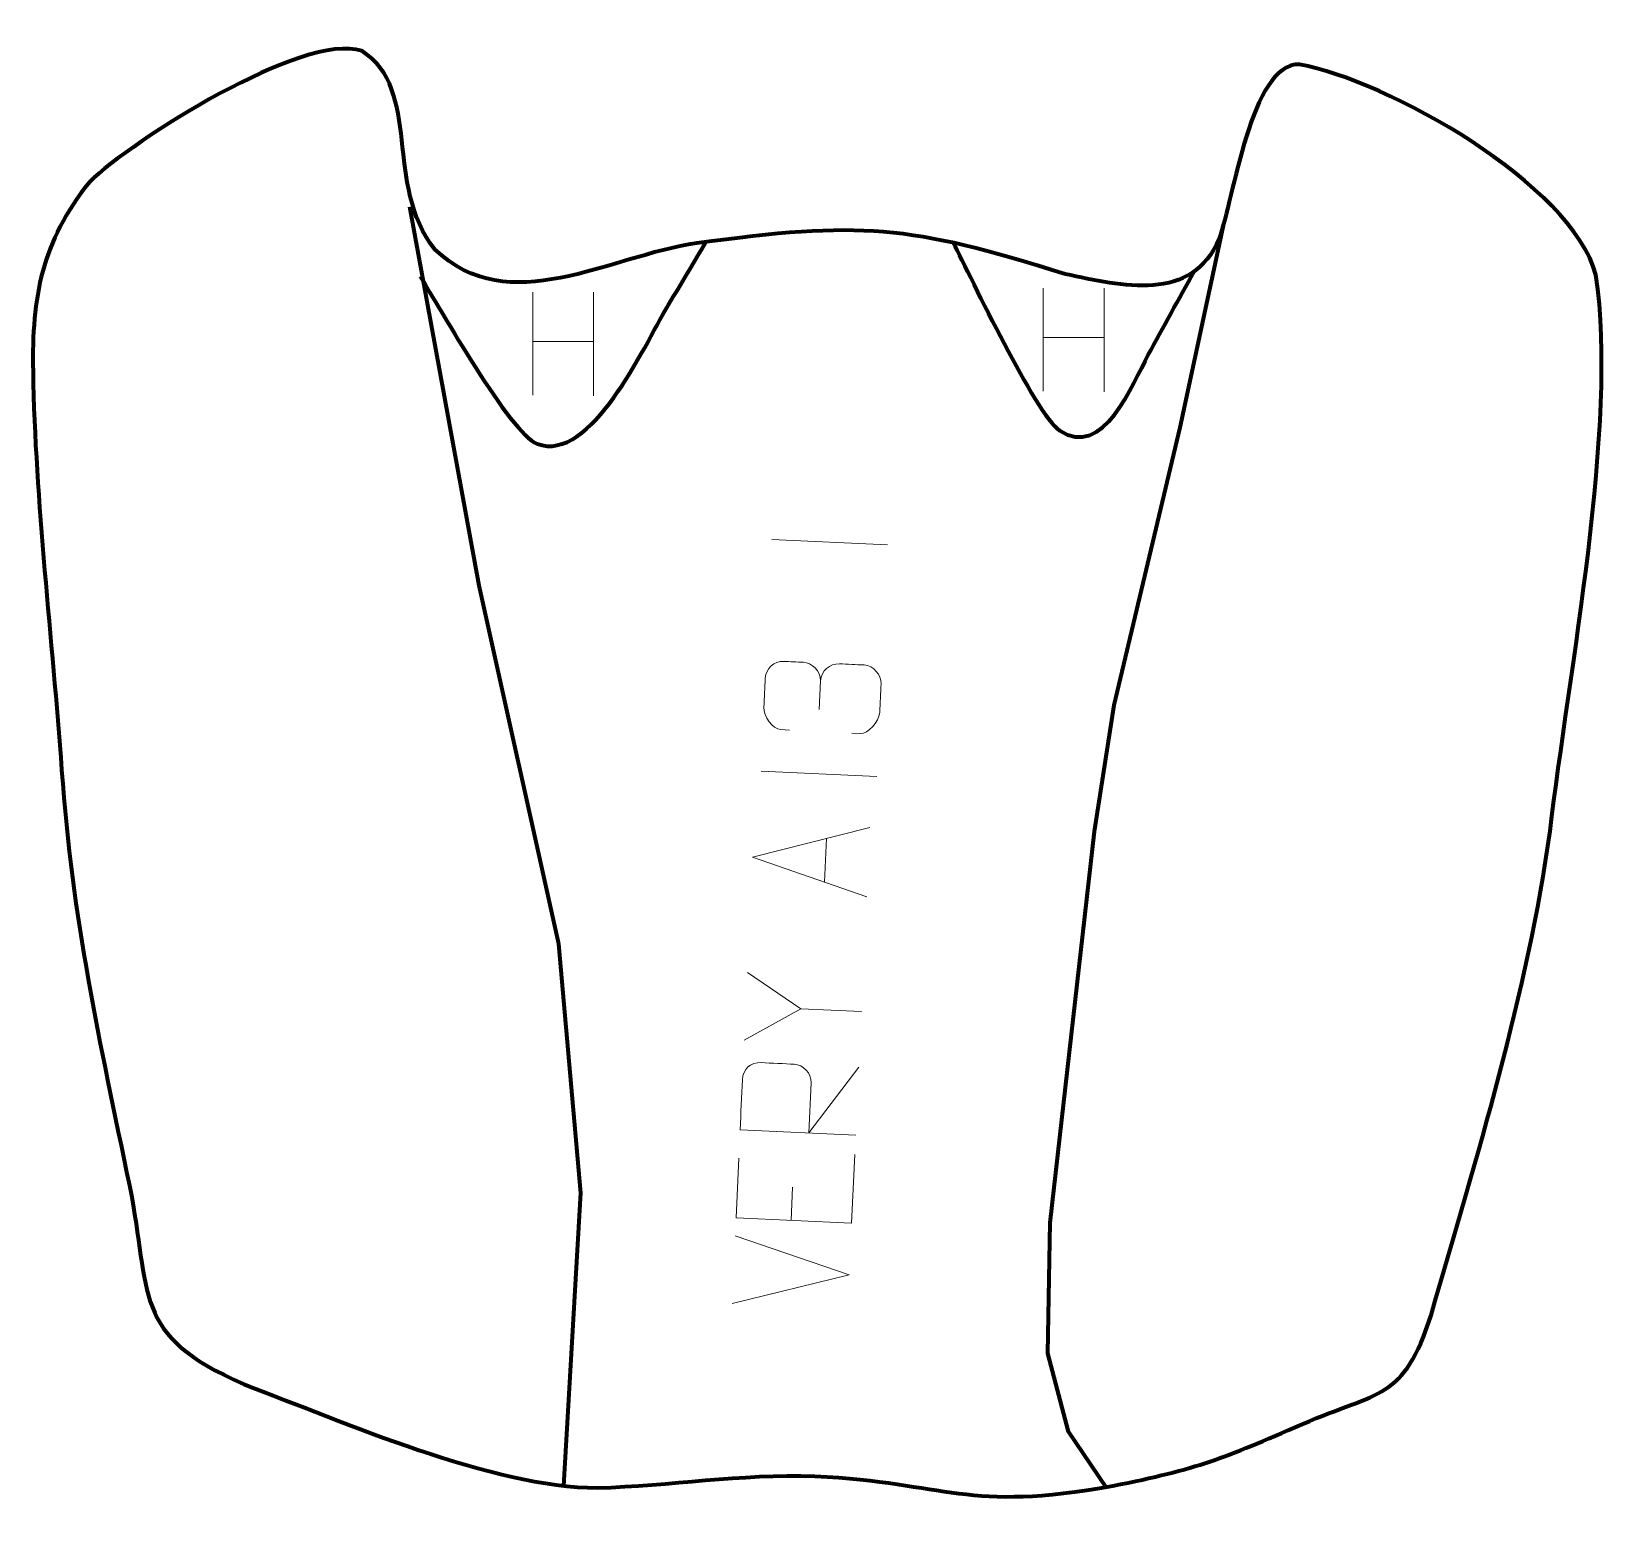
# Model space of a CAD drawing. Header units: millimetres. Extents: x -390 to -48, y 300 to 619.
import ezdxf

# ---------------------------------------------------------------- set-up
doc = ezdxf.new("R2010")
doc.units = ezdxf.units.MM
doc.header["$MEASUREMENT"] = 0
doc.layers.add('layer 2', color=7, linetype='Continuous')
doc.layers.add('layer 3', color=7, linetype='Continuous')

msp = doc.modelspace()

# ---------------------------------------------------------------- linework, layer by layer
at = {"layer": 'layer 2', "color": 142, "lineweight": 158}
for points, knots in [([(-308.7161, 581.6278), (-308.7161, 581.6278), (-293.7672, 500.0038), (-293.7672, 500.0038), (-293.7672, 500.0038), (-293.7672, 500.0038), (-276.5693, 422.7454), (-276.5693, 422.7454), (-276.5693, 422.7454), (-276.5693, 422.7454), (-271.8068, 369.0349), (-271.8068, 369.0349), (-271.8068, 369.0349), (-271.8068, 369.0349), (-275.5003, 305.8935), (-275.5003, 305.8935)], [0, 0, 0, 0, 0.2, 0.2, 0.2, 0.2, 0.4, 0.4, 0.4, 0.4, 0.6, 0.6, 0.6, 0.6, 1, 1, 1, 1]), ([(-133.0727, 578.1989), (-133.0727, 578.1989), (-142.5576, 534.0027), (-142.5576, 534.0027), (-142.5576, 534.0027), (-142.5576, 534.0027), (-156.8451, 474.2069), (-156.8451, 474.2069), (-156.8451, 474.2069), (-156.8451, 474.2069), (-161.0785, 446.9548), (-161.0785, 446.9548), (-161.0785, 446.9548), (-161.0785, 446.9548), (-170.6035, 362.5526), (-170.6035, 362.5526), (-170.6035, 362.5526), (-170.6035, 362.5526), (-171.1326, 334.5068), (-171.1326, 334.5068), (-171.1326, 334.5068), (-171.1326, 334.5068), (-166.6347, 317.5734), (-166.6347, 317.5734), (-166.6347, 317.5734), (-166.6347, 317.5734), (-158.5139, 305.6084), (-158.5139, 305.6084)], [0, 0, 0, 0, 0.125, 0.125, 0.125, 0.125, 0.25, 0.25, 0.25, 0.25, 0.375, 0.375, 0.375, 0.375, 0.5, 0.5, 0.5, 0.5, 0.625, 0.625, 0.625, 0.625, 0.75, 0.75, 0.75, 0.75, 1, 1, 1, 1]), ([(-306.4009, 566.6125), (-302.2239, 559.8789), (-287.0094, 532.7289), (-281.1621, 530.5224), (-281.1621, 530.5224), (-269.5681, 526.1475), (-258.1067, 551.5946), (-253.1366, 559.98), (-253.1366, 559.98), (-253.1366, 559.98), (-252.8264, 560.5033), (-252.8264, 560.5033), (-252.8264, 560.5033), (-250.1202, 565.0138), (-247.4321, 569.5384), (-244.7113, 574.0397)], [0, 0, 0, 0, 0.2, 0.2, 0.2, 0.2, 0.4, 0.4, 0.4, 0.4, 0.6, 0.6, 0.6, 0.6, 1, 1, 1, 1]), ([(-191.4609, 573.8544), (-187.574, 566.3375), (-173.7485, 536.9377), (-168.5291, 533.3997), (-168.5291, 533.3997), (-159.0809, 526.9953), (-152.7983, 543.4205), (-149.4028, 549.6606), (-149.4028, 549.6606), (-146.1314, 555.6728), (-142.8147, 561.6705), (-139.5066, 567.663)], [0, 0, 0, 0, 0.25, 0.25, 0.25, 0.25, 0.5, 0.5, 0.5, 0.5, 1, 1, 1, 1])]:
    msp.add_open_spline(points, degree=3, knots=knots, dxfattribs=at)
at = {"layer": 'layer 2', "color": 250, "lineweight": 9}
for points in [[(-282.114, 563.2054), (-282.114, 563.2054), (-282.114, 541.0127), (-282.114, 541.0127)], [(-268.9983, 563.2054), (-268.9983, 563.2054), (-268.9983, 540.8551), (-268.9983, 540.8551)], [(-172.0416, 564.0741), (-172.0416, 564.0741), (-172.0416, 541.8814), (-172.0416, 541.8814)], [(-158.9259, 564.0741), (-158.9259, 564.0741), (-158.9259, 541.7238), (-158.9259, 541.7238)], [(-282.0965, 552.563), (-282.0965, 552.563), (-268.9983, 552.563), (-268.9983, 552.563)], [(-172.0241, 553.4317), (-172.0241, 553.4317), (-158.9259, 553.4317), (-158.9259, 553.4317)], [(-230.5948, 509.9104), (-230.5948, 509.9104), (-205.6472, 508.7601), (-205.6472, 508.7601)], [(-220.3338, 473.2247), (-220.3338, 473.2247), (-220.0484, 479.4146), (-220.0484, 479.4146)], [(-232.8977, 459.9634), (-232.8977, 459.9634), (-207.9501, 458.8132), (-207.9501, 458.8132)], [(-219.2337, 436.0346), (-219.2337, 436.0346), (-218.7964, 445.5202), (-218.7964, 445.5202)], [(-224.2959, 408.7087), (-224.2959, 408.7087), (-236.5191, 401.9437), (-236.5191, 401.9437)], [(-226.4261, 363.0807), (-226.4261, 363.0807), (-226.096, 370.2412), (-226.096, 370.2412)], [(-238.4624, 359.7981), (-238.4624, 359.7981), (-213.8725, 351.3348), (-213.8725, 351.3348)], [(-213.8725, 351.3347), (-213.8725, 351.3347), (-239.1368, 345.17), (-239.1368, 345.17)]]:
    msp.add_open_spline(points, degree=3, dxfattribs=at)
for points, knots in [([(-226.7892, 468.8077), (-226.7892, 468.8077), (-228.6445, 468.8932), (-228.6445, 468.8932), (-228.6445, 468.8932), (-230.3852, 468.9592), (-232.3784, 471.7184), (-232.2608, 473.7742), (-232.2608, 473.7742), (-232.1657, 475.8361), (-232.0707, 477.898), (-231.9756, 479.9595), (-231.9756, 479.9595), (-231.8834, 482.1521), (-229.9649, 483.6636), (-228.0528, 483.6199), (-228.0528, 483.6199), (-226.6193, 483.5534), (-225.1857, 483.4873), (-223.7517, 483.4216), (-223.7517, 483.4216), (-222.1022, 483.2969), (-219.9483, 481.5933), (-220.0596, 479.3977), (-220.0596, 479.3977), (-219.9469, 481.5986), (-218.0715, 483.1218), (-216.0117, 483.0809), (-216.0117, 483.0809), (-214.2289, 482.9984), (-212.4461, 482.9162), (-210.6629, 482.8343), (-210.6629, 482.8343), (-208.6032, 482.7494), (-206.9366, 480.6156), (-207.0286, 478.7969), (-207.0286, 478.7969), (-207.1241, 476.7339), (-207.2192, 474.6708), (-207.314, 472.6074), (-207.314, 472.6074), (-207.4254, 470.4416), (-209.9396, 468.0238), (-211.4007, 468.0727), (-211.4007, 468.0727), (-211.4007, 468.0727), (-213.3072, 468.1606), (-213.3072, 468.1606)], [0, 0, 0, 0, 0.07692308, 0.07692308, 0.07692308, 0.07692308, 0.15384615, 0.15384615, 0.15384615, 0.15384615, 0.23076923, 0.23076923, 0.23076923, 0.23076923, 0.30769231, 0.30769231, 0.30769231, 0.30769231, 0.38461538, 0.38461538, 0.38461538, 0.38461538, 0.46153846, 0.46153846, 0.46153846, 0.46153846, 0.53846154, 0.53846154, 0.53846154, 0.53846154, 0.61538462, 0.61538462, 0.61538462, 0.61538462, 0.69230769, 0.69230769, 0.69230769, 0.69230769, 0.76923077, 0.76923077, 0.76923077, 0.76923077, 0.84615385, 0.84615385, 0.84615385, 0.84615385, 1, 1, 1, 1]), ([(-210.1195, 432.8889), (-210.1195, 432.8889), (-234.7071, 441.4013), (-234.7071, 441.4013), (-234.7071, 441.4013), (-234.7071, 441.4013), (-209.4314, 447.8139), (-209.4314, 447.8139)], [0, 0, 0, 0, 0.33333333, 0.33333333, 0.33333333, 0.33333333, 1, 1, 1, 1]), ([(-235.8447, 416.5714), (-235.8447, 416.5714), (-224.2959, 408.7087), (-224.2959, 408.7087), (-224.2959, 408.7087), (-224.2959, 408.7087), (-211.2548, 408.1081), (-211.2548, 408.1081)], [0, 0, 0, 0, 0.33333333, 0.33333333, 0.33333333, 0.33333333, 1, 1, 1, 1]), ([(-212.486, 381.4853), (-212.486, 381.4853), (-237.413, 382.6346), (-237.413, 382.6346), (-237.413, 382.6346), (-237.2474, 386.2256), (-237.0818, 389.8173), (-236.9162, 393.4087), (-236.9162, 393.4087), (-236.7715, 395.7298), (-235.2114, 397.2168), (-232.8477, 397.1037), (-232.8477, 397.1037), (-230.8143, 397.0096), (-227.7582, 396.8687), (-225.7243, 396.7753), (-225.7243, 396.7753), (-223.8512, 396.6824), (-221.9949, 394.7826), (-222.0684, 392.7743), (-222.0684, 392.7743), (-222.0684, 392.7743), (-222.5674, 381.9501), (-222.5674, 381.9501), (-222.5674, 381.9501), (-222.5674, 381.9501), (-211.811, 396.1245), (-211.811, 396.1245)], [0, 0, 0, 0, 0.125, 0.125, 0.125, 0.125, 0.25, 0.25, 0.25, 0.25, 0.375, 0.375, 0.375, 0.375, 0.5, 0.5, 0.5, 0.5, 0.625, 0.625, 0.625, 0.625, 0.75, 0.75, 0.75, 0.75, 1, 1, 1, 1]), ([(-237.7002, 376.4882), (-237.7002, 376.4882), (-238.2932, 363.6279), (-238.2932, 363.6279), (-238.2932, 363.6279), (-238.2932, 363.6279), (-213.3661, 362.4785), (-213.3661, 362.4785), (-213.3661, 362.4785), (-213.3661, 362.4785), (-212.6814, 377.3286), (-212.6814, 377.3286)], [0, 0, 0, 0, 0.25, 0.25, 0.25, 0.25, 0.5, 0.5, 0.5, 0.5, 1, 1, 1, 1])]:
    msp.add_open_spline(points, degree=3, knots=knots, dxfattribs=at)
at = {"layer": 'layer 3', "color": 242, "lineweight": 158}
msp.add_open_spline([(-377.7458, 586.9527), (-368.4723, 595.9708), (-331.6762, 619.3478), (-319.0045, 615.2162), (-319.0045, 615.2162), (-305.8598, 606.8037), (-314.3587, 586.4933), (-303.2389, 572.4284), (-303.2389, 572.4284), (-287.2504, 557.1082), (-265.8931, 570.9616), (-246.7401, 573.7667), (-246.7401, 573.7667), (-211.721, 578.5264), (-200.8877, 577.6981), (-167.2246, 567.0795), (-167.2246, 567.0795), (-155.2118, 564.5264), (-139.8229, 560.8382), (-134.1357, 574.7375), (-134.1357, 574.7375), (-130.988, 583.1488), (-127.3103, 612.6689), (-116.7614, 612.3036), (-116.7614, 612.3036), (-97.8545, 608.8385), (-58.0054, 586.5412), (-52.8473, 566.927), (-52.8473, 566.927), (-48.0448, 534.4303), (-58.7595, 481.1427), (-62.732, 447.0033), (-62.732, 447.0033), (-67.5344, 412.4727), (-78.678, 376.2324), (-88.4185, 342.6567), (-88.4185, 342.6567), (-94.2989, 324.2288), (-99.5846, 326.3941), (-116.1739, 319.2009), (-116.1739, 319.2009), (-133.1765, 311.8051), (-138.542, 309.5616), (-157.0453, 305.8674), (-157.0453, 305.8674), (-188.655, 300.1808), (-192.5502, 306.4982), (-221.2697, 307.9904), (-221.2697, 307.9904), (-237.5437, 308.4826), (-252.227, 305.8975), (-268.1942, 305.4416), (-268.1942, 305.4416), (-290.7601, 305.5032), (-322.9059, 319.6786), (-344.4593, 327.8075), (-344.4593, 327.8075), (-368.8498, 338.3838), (-364.3729, 347.1786), (-369.095, 370.5928), (-369.095, 370.5928), (-375.6031, 401.9733), (-381.4368, 427.9444), (-383.7122, 460.256), (-383.7122, 460.256), (-385.7385, 488.2707), (-389.4234, 518.2411), (-389.8928, 546.0885), (-389.8928, 546.0885), (-390.1676, 562.3922), (-388.0357, 573.8758), (-377.7458, 586.9527)], degree=3, knots=[0, 0, 0, 0, 0.05263158, 0.05263158, 0.05263158, 0.05263158, 0.10526316, 0.10526316, 0.10526316, 0.10526316, 0.15789474, 0.15789474, 0.15789474, 0.15789474, 0.21052632, 0.21052632, 0.21052632, 0.21052632, 0.26315789, 0.26315789, 0.26315789, 0.26315789, 0.31578947, 0.31578947, 0.31578947, 0.31578947, 0.36842105, 0.36842105, 0.36842105, 0.36842105, 0.42105263, 0.42105263, 0.42105263, 0.42105263, 0.47368421, 0.47368421, 0.47368421, 0.47368421, 0.52631579, 0.52631579, 0.52631579, 0.52631579, 0.57894737, 0.57894737, 0.57894737, 0.57894737, 0.63157895, 0.63157895, 0.63157895, 0.63157895, 0.68421053, 0.68421053, 0.68421053, 0.68421053, 0.73684211, 0.73684211, 0.73684211, 0.73684211, 0.78947368, 0.78947368, 0.78947368, 0.78947368, 0.84210526, 0.84210526, 0.84210526, 0.84210526, 0.89473684, 0.89473684, 0.89473684, 0.89473684, 1, 1, 1, 1], dxfattribs=at)

doc.saveas('drawing.dxf')
